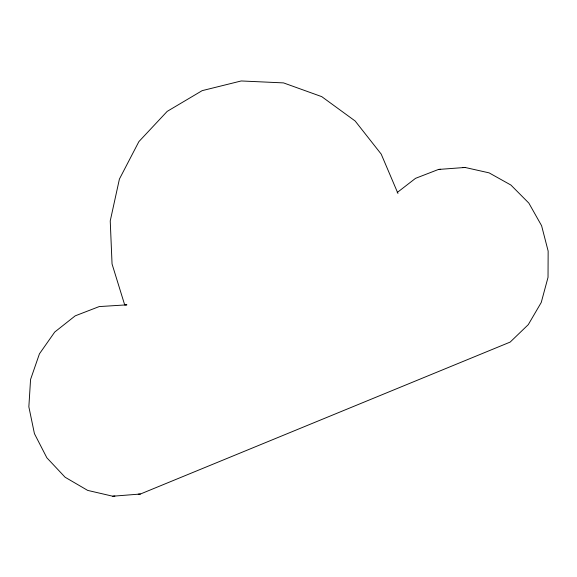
<?xml version="1.0" encoding="UTF-8"?>
<svg xmlns="http://www.w3.org/2000/svg" width="577" height="577" viewBox="0 0 577 577"><rect width="100%" height="100%" fill="white"/><g stroke="black" fill="none" stroke-linecap="round" stroke-linejoin="round"><path stroke-width="0.87" d="M397.192 192.538L415.534 178.336L438.484 169.45L440.655 169.277M397.957 193.461L381.202 154.102L355.151 120.997L321.757 96.647L283.545 82.9L241.229 80.96L202.181 90.639L167.186 111.383L138.884 141.617L119.41 179.072L110.236 220.912L112.053 263.977L124.726 305.009L126.897 304.844L99.201 306.582L75.219 315.843L54.736 332.035L39.438 353.838L30.567 379.464L28.85 406.821L34.432 433.659L46.86 457.792L65.1 477.229L87.682 490.4L112.739 496.213L140.399 494.027L510.162 342.089L528.28 324.642L541.233 302.499L548.027 277.349L548.15 251.082L541.594 225.701L528.857 203.118L510.905 185.044L489.087 172.855L465.069 167.46L438.484 169.45M462.898 167.633L465.069 167.46M138.228 494.193L140.399 494.027M112.739 496.213L114.91 496.04"/></g></svg>
